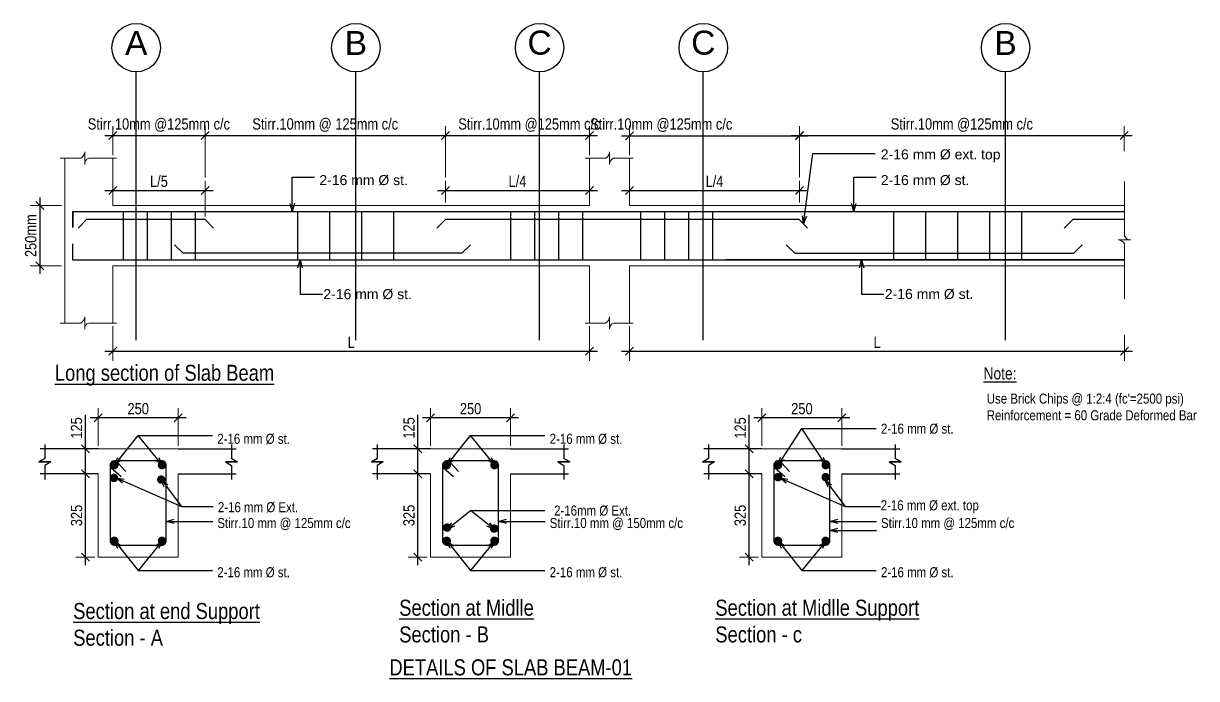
# Model space of a CAD drawing. Header units: inches. Extents: x -4010 to 65129, y -40138 to -1318.
# Drawn here: x 51589.2 to 51882.2, y -29512.9 to -29349.3 of the extents above; entities that cross this region are included whole.
import ezdxf

# ---------------------------------------------------------------- set-up
doc = ezdxf.new("R2010")
doc.units = ezdxf.units.IN
doc.header["$MEASUREMENT"] = 0
doc.header["$PDMODE"] = 99
for name, color, linetype in [('1-COMON', 23, 'Continuous'), ('Hatch', 3, 'Continuous'), ('Rod', 1, 'Continuous'), ('TEX', 7, 'Continuous')]:
    doc.layers.add(name, color=color, linetype=linetype)
doc.layers.add('DIM', color=7, linetype='Continuous', lineweight=15)
doc.layers.add('LINE', color=8, linetype='Continuous', lineweight=13)
doc.styles.add('R', font='arial.ttf')
doc.styles.get("Standard").update_dxf_attribs({"font": 'ARIALN.TTF'})
doc.styles.add('style0', font='swissel.ttf')
doc.dimstyles.new('_30', dxfattribs={"dimscale": 0.4, "dimtxt": 7, "dimasz": 5, "dimexe": 6, "dimexo": 2, "dimgap": 2, "dimtad": 1, "dimdec": 0, "dimzin": 3, "dimdsep": 46, "dimlunit": 3, "dimtxsty": 'Standard', "dimblk": 'OBLIQUE', "dimcen": 0, "dimdle": 5, "dimclrt": 7, "dimazin": 0, "dimtfac": 0.0375, "dimtdec": 0, "dimtofl": 0, "dimtmove": 0, "dimatfit": 3, "dimldrblk": 'OPEN30', "dimfxl": 6, "dimtvp": 0.8, "dimtolj": 1, "dimtzin": 0, "dimlwe": -1, "dimarcsym": 0})

# ---------------------------------------------------------------- blocks, each defined once
blk = doc.blocks.new('_Oblique')
at = {"color": 0, "linetype": 'ByBlock', "lineweight": -2}
blk.add_line((-0.5, -0.5), (0.5, 0.5), dxfattribs=at)
blk = doc.blocks.new('*D1064')
at = {"layer": 'Defpoints', "color": 0}
for p in [(51599.52, -29394.81), (51593.29, -29409.81), (51599.52, -29409.81)]:
    blk.add_point(p, dxfattribs=at)
at = {"layer": 'DIM', "color": 0}
for p, q in [((51598.72, -29394.81), (51590.89, -29394.81)), ((51598.72, -29409.81), (51590.89, -29409.81))]:
    blk.add_line(p, q, dxfattribs=at)
at = {"layer": 'DIM', "color": 0, "lineweight": -2}
blk.add_line((51593.29, -29392.81), (51593.29, -29411.81), dxfattribs=at)
at = {"layer": 'DIM', "color": 0, "lineweight": -2, "xscale": 2, "yscale": 2, "zscale": 2}
for p, rotation in [((51593.29, -29394.81), 90), ((51593.29, -29409.81), 270)]:
    blk.add_blockref('_Oblique', p, dxfattribs=dict(at, rotation=rotation))
at = {"layer": 'DIM', "color": 7, "insert": (51591.06, -29402.31), "char_height": 2.8, "attachment_point": 5, "rotation": 90}
blk.add_mtext('\\A1;250mm', dxfattribs=at)
blk = doc.blocks.new('_Open30')
at = {"color": 0, "linetype": 'ByBlock', "lineweight": -2}
for p, q in [((-1, 0.27), (0, 0)), ((0, 0), (-1, -0.27)), ((0, 0), (-1, 0))]:
    blk.add_line(p, q, dxfattribs=at)
blk = doc.blocks.new('*D1065')
at = {"layer": 'Defpoints', "color": 0}
for p in [(51864.14, -29377.32), (51864.14, -29382.02), (51782.99, -29388.59)]:
    blk.add_point(p, dxfattribs=at)
at = {"layer": 'DIM', "color": 0, "lineweight": -2}
blk.add_line((51780.99, -29377.32), (51866.14, -29377.32), dxfattribs=at)
at = {"layer": 'DIM', "color": 0}
for p, q in [((51782.99, -29387.79), (51782.99, -29374.92)), ((51864.14, -29381.22), (51864.14, -29374.92))]:
    blk.add_line(p, q, dxfattribs=at)
at = {"layer": 'DIM', "color": 0, "lineweight": -2, "xscale": 2, "yscale": 2, "zscale": 2, "rotation": 180}
blk.add_blockref('_Oblique', (51782.99, -29377.32), dxfattribs=at)
at = {"layer": 'DIM', "color": 0, "lineweight": -2, "xscale": 2, "yscale": 2, "zscale": 2}
blk.add_blockref('_Oblique', (51864.14, -29377.32), dxfattribs=at)
at = {"layer": 'DIM', "color": 7, "insert": (51823.57, -29374.68), "char_height": 2.8, "attachment_point": 5}
blk.add_mtext('\\A1;Stirr.10mm @125mm c/c', dxfattribs=at)
blk = doc.blocks.new('*D1066')
at = {"layer": 'Defpoints', "color": 0}
for p in [(51730.6, -29377.32), (51730.6, -29382.97), (51694.6, -29388.59)]:
    blk.add_point(p, dxfattribs=at)
at = {"layer": 'DIM', "color": 0, "lineweight": -2}
blk.add_line((51692.6, -29377.32), (51732.6, -29377.32), dxfattribs=at)
at = {"layer": 'DIM', "color": 0}
for p, q in [((51694.6, -29387.79), (51694.6, -29374.92)), ((51730.6, -29382.17), (51730.6, -29374.92))]:
    blk.add_line(p, q, dxfattribs=at)
at = {"layer": 'DIM', "color": 0, "lineweight": -2, "xscale": 2, "yscale": 2, "zscale": 2, "rotation": 180}
blk.add_blockref('_Oblique', (51694.6, -29377.32), dxfattribs=at)
at = {"layer": 'DIM', "color": 0, "lineweight": -2, "xscale": 2, "yscale": 2, "zscale": 2}
blk.add_blockref('_Oblique', (51730.6, -29377.32), dxfattribs=at)
at = {"layer": 'DIM', "color": 7, "insert": (51715.56, -29374.68), "char_height": 2.8, "attachment_point": 5}
blk.add_mtext('\\A1;Stirr.10mm @125mm c/c', dxfattribs=at)
blk = doc.blocks.new('*D1067')
at = {"layer": 'Defpoints', "color": 0}
for p in [(51730.6, -29390.99), (51694.6, -29394.81), (51730.6, -29394.81)]:
    blk.add_point(p, dxfattribs=at)
at = {"layer": 'DIM', "color": 0}
for p, q in [((51694.6, -29394.01), (51694.6, -29388.59)), ((51730.6, -29394.01), (51730.6, -29388.59))]:
    blk.add_line(p, q, dxfattribs=at)
at = {"layer": 'DIM', "color": 0, "lineweight": -2}
blk.add_line((51692.6, -29390.99), (51732.6, -29390.99), dxfattribs=at)
at = {"layer": 'DIM', "color": 0, "lineweight": -2, "xscale": 2, "yscale": 2, "zscale": 2, "rotation": 180}
blk.add_blockref('_Oblique', (51694.6, -29390.99), dxfattribs=at)
at = {"layer": 'DIM', "color": 0, "lineweight": -2, "xscale": 2, "yscale": 2, "zscale": 2}
blk.add_blockref('_Oblique', (51730.6, -29390.99), dxfattribs=at)
at = {"layer": 'DIM', "color": 7, "insert": (51712.6, -29388.74), "char_height": 2.8, "attachment_point": 5}
blk.add_mtext('\\A1;L/4', dxfattribs=at)
blk = doc.blocks.new('*D1068')
at = {"layer": 'Defpoints', "color": 0}
for p in [(51694.6, -29377.32), (51634.57, -29388.59), (51694.6, -29388.59)]:
    blk.add_point(p, dxfattribs=at)
at = {"layer": 'DIM', "color": 0, "lineweight": -2}
blk.add_line((51632.57, -29377.32), (51696.6, -29377.32), dxfattribs=at)
at = {"layer": 'DIM', "color": 0}
for p, q in [((51634.57, -29387.79), (51634.57, -29374.92)), ((51694.6, -29387.79), (51694.6, -29374.92))]:
    blk.add_line(p, q, dxfattribs=at)
at = {"layer": 'DIM', "color": 0, "lineweight": -2, "xscale": 2, "yscale": 2, "zscale": 2, "rotation": 180}
blk.add_blockref('_Oblique', (51634.57, -29377.32), dxfattribs=at)
at = {"layer": 'DIM', "color": 0, "lineweight": -2, "xscale": 2, "yscale": 2, "zscale": 2}
blk.add_blockref('_Oblique', (51694.6, -29377.32), dxfattribs=at)
at = {"layer": 'DIM', "color": 7, "insert": (51664.58, -29374.68), "char_height": 2.8, "attachment_point": 5}
blk.add_mtext('\\A1;Stirr.10mm @ 125mm c/c', dxfattribs=at)
blk = doc.blocks.new('*D1069')
at = {"layer": 'Defpoints', "color": 0}
for p in [(51634.57, -29377.32), (51611.52, -29382.97), (51634.57, -29388.59)]:
    blk.add_point(p, dxfattribs=at)
at = {"layer": 'DIM', "color": 0, "lineweight": -2}
blk.add_line((51609.52, -29377.32), (51636.57, -29377.32), dxfattribs=at)
at = {"layer": 'DIM', "color": 0}
for p, q in [((51611.52, -29382.17), (51611.52, -29374.92)), ((51634.57, -29387.79), (51634.57, -29374.92))]:
    blk.add_line(p, q, dxfattribs=at)
at = {"layer": 'DIM', "color": 0, "lineweight": -2, "xscale": 2, "yscale": 2, "zscale": 2, "rotation": 180}
blk.add_blockref('_Oblique', (51611.52, -29377.32), dxfattribs=at)
at = {"layer": 'DIM', "color": 0, "lineweight": -2, "xscale": 2, "yscale": 2, "zscale": 2}
blk.add_blockref('_Oblique', (51634.57, -29377.32), dxfattribs=at)
at = {"layer": 'DIM', "color": 7, "insert": (51623.04, -29374.68), "char_height": 2.8, "attachment_point": 5}
blk.add_mtext('\\A1;Stirr.10mm @125mm c/c', dxfattribs=at)
blk = doc.blocks.new('*D1070')
at = {"layer": 'Defpoints', "color": 0}
for p in [(51782.99, -29377.35), (51740.6, -29382.97), (51782.99, -29388.59)]:
    blk.add_point(p, dxfattribs=at)
at = {"layer": 'DIM', "color": 0, "lineweight": -2}
blk.add_line((51738.6, -29377.35), (51784.99, -29377.35), dxfattribs=at)
at = {"layer": 'DIM', "color": 0}
for p, q in [((51740.6, -29382.17), (51740.6, -29374.95)), ((51782.99, -29387.79), (51782.99, -29374.95))]:
    blk.add_line(p, q, dxfattribs=at)
at = {"layer": 'DIM', "color": 0, "lineweight": -2, "xscale": 2, "yscale": 2, "zscale": 2, "rotation": 180}
blk.add_blockref('_Oblique', (51740.6, -29377.35), dxfattribs=at)
at = {"layer": 'DIM', "color": 0, "lineweight": -2, "xscale": 2, "yscale": 2, "zscale": 2}
blk.add_blockref('_Oblique', (51782.99, -29377.35), dxfattribs=at)
at = {"layer": 'DIM', "color": 7, "insert": (51748.49, -29374.71), "char_height": 2.8, "attachment_point": 5}
blk.add_mtext('\\A1;Stirr.10mm @125mm c/c', dxfattribs=at)
blk = doc.blocks.new('*D1071')
at = {"layer": 'Defpoints', "color": 0}
for p in [(51782.99, -29390.99), (51740.6, -29394.81), (51782.99, -29394.81)]:
    blk.add_point(p, dxfattribs=at)
at = {"layer": 'DIM', "color": 0}
for p, q in [((51740.6, -29394.01), (51740.6, -29388.59)), ((51782.99, -29394.01), (51782.99, -29388.59))]:
    blk.add_line(p, q, dxfattribs=at)
at = {"layer": 'DIM', "color": 0, "lineweight": -2}
blk.add_line((51738.6, -29390.99), (51784.99, -29390.99), dxfattribs=at)
at = {"layer": 'DIM', "color": 0, "lineweight": -2, "xscale": 2, "yscale": 2, "zscale": 2, "rotation": 180}
blk.add_blockref('_Oblique', (51740.6, -29390.99), dxfattribs=at)
at = {"layer": 'DIM', "color": 0, "lineweight": -2, "xscale": 2, "yscale": 2, "zscale": 2}
blk.add_blockref('_Oblique', (51782.99, -29390.99), dxfattribs=at)
at = {"layer": 'DIM', "color": 7, "insert": (51761.8, -29388.74), "char_height": 2.8, "attachment_point": 5}
blk.add_mtext('\\A1;{\\fArial Narrow|b0|i0|c0|p34;L/4}', dxfattribs=at)
blk = doc.blocks.new('*D1072')
at = {"layer": 'Defpoints', "color": 0}
for p in [(51607.87, -29447.77), (51607.87, -29455.58), (51627.87, -29455.58)]:
    blk.add_point(p, dxfattribs=at)
at = {"layer": 'DIM', "color": 0, "lineweight": -2}
blk.add_line((51629.87, -29447.77), (51605.87, -29447.77), dxfattribs=at)
at = {"layer": 'DIM', "color": 0}
for p, q in [((51607.87, -29454.78), (51607.87, -29445.37)), ((51627.87, -29454.78), (51627.87, -29445.37))]:
    blk.add_line(p, q, dxfattribs=at)
at = {"layer": 'DIM', "color": 0, "lineweight": -2, "xscale": 2, "yscale": 2, "zscale": 2, "rotation": 180}
blk.add_blockref('_Oblique', (51607.87, -29447.77), dxfattribs=at)
at = {"layer": 'DIM', "color": 0, "lineweight": -2, "xscale": 2, "yscale": 2, "zscale": 2}
blk.add_blockref('_Oblique', (51627.87, -29447.77), dxfattribs=at)
at = {"layer": 'DIM', "color": 7, "insert": (51617.87, -29445.54), "char_height": 2.8, "attachment_point": 5}
blk.add_mtext('\\A1;250', dxfattribs=at)
blk = doc.blocks.new('*D1073')
at = {"layer": 'Defpoints', "color": 0}
for p in [(51611.52, -29424.13), (51730.6, -29424.13), (51730.6, -29431.15)]:
    blk.add_point(p, dxfattribs=at)
at = {"layer": 'DIM', "color": 0}
for p, q in [((51611.52, -29424.93), (51611.52, -29433.55)), ((51730.6, -29424.93), (51730.6, -29433.55))]:
    blk.add_line(p, q, dxfattribs=at)
at = {"layer": 'DIM', "color": 0, "lineweight": -2}
blk.add_line((51609.52, -29431.15), (51732.6, -29431.15), dxfattribs=at)
at = {"layer": 'DIM', "color": 0, "lineweight": -2, "xscale": 2, "yscale": 2, "zscale": 2, "rotation": 180}
blk.add_blockref('_Oblique', (51611.52, -29431.15), dxfattribs=at)
at = {"layer": 'DIM', "color": 0, "lineweight": -2, "xscale": 2, "yscale": 2, "zscale": 2}
blk.add_blockref('_Oblique', (51730.6, -29431.15), dxfattribs=at)
at = {"layer": 'DIM', "color": 7, "insert": (51671.06, -29428.95), "char_height": 2.8, "attachment_point": 5}
blk.add_mtext('\\A1;L', dxfattribs=at)
blk = doc.blocks.new('*D1074')
at = {"layer": 'Defpoints', "color": 0}
for p in [(51740.6, -29424.13), (51864.21, -29426.25), (51864.21, -29431.15)]:
    blk.add_point(p, dxfattribs=at)
at = {"layer": 'DIM', "color": 0}
for p, q in [((51740.6, -29424.93), (51740.6, -29433.55)), ((51864.21, -29427.05), (51864.21, -29433.55))]:
    blk.add_line(p, q, dxfattribs=at)
at = {"layer": 'DIM', "color": 0, "lineweight": -2}
blk.add_line((51738.6, -29431.15), (51866.21, -29431.15), dxfattribs=at)
at = {"layer": 'DIM', "color": 0, "lineweight": -2, "xscale": 2, "yscale": 2, "zscale": 2, "rotation": 180}
blk.add_blockref('_Oblique', (51740.6, -29431.15), dxfattribs=at)
at = {"layer": 'DIM', "color": 0, "lineweight": -2, "xscale": 2, "yscale": 2, "zscale": 2}
blk.add_blockref('_Oblique', (51864.21, -29431.15), dxfattribs=at)
at = {"layer": 'DIM', "color": 7, "insert": (51802.4, -29428.95), "char_height": 2.8, "attachment_point": 5}
blk.add_mtext('\\A1;L', dxfattribs=at)
blk = doc.blocks.new('*D1075')
at = {"layer": 'Defpoints', "color": 0}
for p in [(51634.57, -29390.99), (51611.52, -29394.81), (51634.57, -29398.31)]:
    blk.add_point(p, dxfattribs=at)
at = {"layer": 'DIM', "color": 0}
for p, q in [((51611.52, -29394.01), (51611.52, -29388.59)), ((51634.57, -29397.51), (51634.57, -29388.59))]:
    blk.add_line(p, q, dxfattribs=at)
at = {"layer": 'DIM', "color": 0, "lineweight": -2}
blk.add_line((51609.52, -29390.99), (51636.57, -29390.99), dxfattribs=at)
at = {"layer": 'DIM', "color": 0, "lineweight": -2, "xscale": 2, "yscale": 2, "zscale": 2, "rotation": 180}
blk.add_blockref('_Oblique', (51611.52, -29390.99), dxfattribs=at)
at = {"layer": 'DIM', "color": 0, "lineweight": -2, "xscale": 2, "yscale": 2, "zscale": 2}
blk.add_blockref('_Oblique', (51634.57, -29390.99), dxfattribs=at)
at = {"layer": 'DIM', "color": 7, "insert": (51623.04, -29388.74), "char_height": 2.8, "attachment_point": 5}
blk.add_mtext('\\A1;L/5', dxfattribs=at)
blk = doc.blocks.new('*D1076')
at = {"layer": 'Defpoints', "color": 0}
for p in [(51604.71, -29461.83), (51607.87, -29461.83), (51607.87, -29482.58)]:
    blk.add_point(p, dxfattribs=at)
at = {"layer": 'DIM', "color": 0}
for p, q in [((51607.07, -29461.83), (51602.31, -29461.83)), ((51607.07, -29482.58), (51602.31, -29482.58))]:
    blk.add_line(p, q, dxfattribs=at)
at = {"layer": 'DIM', "color": 0, "lineweight": -2}
blk.add_line((51604.71, -29484.58), (51604.71, -29459.83), dxfattribs=at)
at = {"layer": 'DIM', "color": 0, "lineweight": -2, "xscale": 2, "yscale": 2, "zscale": 2}
for p, rotation in [((51604.71, -29461.83), 90), ((51604.71, -29482.58), 270)]:
    blk.add_blockref('_Oblique', p, dxfattribs=dict(at, rotation=rotation))
at = {"layer": 'DIM', "color": 7, "insert": (51602.49, -29472.2), "char_height": 2.8, "attachment_point": 5, "rotation": 90}
blk.add_mtext('\\A1;325', dxfattribs=at)
blk = doc.blocks.new('*D1124')
at = {"layer": 'Defpoints', "color": 0}
for p in [(51604.71, -29455.58), (51607.87, -29455.58), (51607.87, -29461.83)]:
    blk.add_point(p, dxfattribs=at)
at = {"layer": 'DIM', "color": 0, "lineweight": -2}
for p, q in [((51604.71, -29455.58), (51604.71, -29447.1)), ((51604.71, -29463.83), (51604.71, -29455.58))]:
    blk.add_line(p, q, dxfattribs=at)
at = {"layer": 'DIM', "color": 0}
for p, q in [((51607.07, -29455.58), (51602.31, -29455.58)), ((51607.07, -29461.83), (51602.31, -29461.83))]:
    blk.add_line(p, q, dxfattribs=at)
at = {"layer": 'DIM', "color": 0, "lineweight": -2, "xscale": 2, "yscale": 2, "zscale": 2}
for p, rotation in [((51604.71, -29455.58), 90), ((51604.71, -29461.83), 270)]:
    blk.add_blockref('_Oblique', p, dxfattribs=dict(at, rotation=rotation))
at = {"layer": 'DIM', "color": 7, "insert": (51602.49, -29450.34), "char_height": 2.8, "attachment_point": 5, "rotation": 90}
blk.add_mtext('\\A1;125', dxfattribs=at)
blk = doc.blocks.new('*D1077')
at = {"layer": 'Defpoints', "color": 0}
for p in [(51770.46, -29461.83), (51773.62, -29461.83), (51773.62, -29482.58)]:
    blk.add_point(p, dxfattribs=at)
at = {"layer": 'DIM', "color": 0}
for p, q in [((51772.82, -29461.83), (51768.06, -29461.83)), ((51772.82, -29482.58), (51768.06, -29482.58))]:
    blk.add_line(p, q, dxfattribs=at)
at = {"layer": 'DIM', "color": 0, "lineweight": -2}
blk.add_line((51770.46, -29484.58), (51770.46, -29459.83), dxfattribs=at)
at = {"layer": 'DIM', "color": 0, "lineweight": -2, "xscale": 2, "yscale": 2, "zscale": 2}
for p, rotation in [((51770.46, -29461.83), 90), ((51770.46, -29482.58), 270)]:
    blk.add_blockref('_Oblique', p, dxfattribs=dict(at, rotation=rotation))
at = {"layer": 'DIM', "color": 7, "insert": (51768.23, -29472.2), "char_height": 2.8, "attachment_point": 5, "rotation": 90}
blk.add_mtext('\\A1;325', dxfattribs=at)
blk = doc.blocks.new('*D1078')
at = {"layer": 'Defpoints', "color": 0}
for p in [(51690.88, -29447.77), (51690.88, -29455.58), (51710.88, -29455.58)]:
    blk.add_point(p, dxfattribs=at)
at = {"layer": 'DIM', "color": 0, "lineweight": -2}
blk.add_line((51712.88, -29447.77), (51688.88, -29447.77), dxfattribs=at)
at = {"layer": 'DIM', "color": 0}
for p, q in [((51690.88, -29454.78), (51690.88, -29445.37)), ((51710.88, -29454.78), (51710.88, -29445.37))]:
    blk.add_line(p, q, dxfattribs=at)
at = {"layer": 'DIM', "color": 0, "lineweight": -2, "xscale": 2, "yscale": 2, "zscale": 2, "rotation": 180}
blk.add_blockref('_Oblique', (51690.88, -29447.77), dxfattribs=at)
at = {"layer": 'DIM', "color": 0, "lineweight": -2, "xscale": 2, "yscale": 2, "zscale": 2}
blk.add_blockref('_Oblique', (51710.88, -29447.77), dxfattribs=at)
at = {"layer": 'DIM', "color": 7, "insert": (51700.88, -29445.54), "char_height": 2.8, "attachment_point": 5}
blk.add_mtext('\\A1;250', dxfattribs=at)
blk = doc.blocks.new('*D1079')
at = {"layer": 'Defpoints', "color": 0}
for p in [(51687.73, -29461.83), (51690.88, -29461.83), (51690.88, -29482.58)]:
    blk.add_point(p, dxfattribs=at)
at = {"layer": 'DIM', "color": 0}
for p, q in [((51690.08, -29461.83), (51685.33, -29461.83)), ((51690.08, -29482.58), (51685.33, -29482.58))]:
    blk.add_line(p, q, dxfattribs=at)
at = {"layer": 'DIM', "color": 0, "lineweight": -2}
blk.add_line((51687.73, -29484.58), (51687.73, -29459.83), dxfattribs=at)
at = {"layer": 'DIM', "color": 0, "lineweight": -2, "xscale": 2, "yscale": 2, "zscale": 2}
for p, rotation in [((51687.73, -29461.83), 90), ((51687.73, -29482.58), 270)]:
    blk.add_blockref('_Oblique', p, dxfattribs=dict(at, rotation=rotation))
at = {"layer": 'DIM', "color": 7, "insert": (51685.5, -29472.2), "char_height": 2.8, "attachment_point": 5, "rotation": 90}
blk.add_mtext('\\A1;325', dxfattribs=at)
blk = doc.blocks.new('*D1080')
at = {"layer": 'Defpoints', "color": 0}
for p in [(51687.73, -29455.58), (51690.88, -29455.58), (51690.88, -29461.83)]:
    blk.add_point(p, dxfattribs=at)
at = {"layer": 'DIM', "color": 0, "lineweight": -2}
for p, q in [((51687.73, -29455.58), (51687.73, -29447.1)), ((51687.73, -29463.83), (51687.73, -29455.58))]:
    blk.add_line(p, q, dxfattribs=at)
at = {"layer": 'DIM', "color": 0}
for p, q in [((51690.08, -29455.58), (51685.33, -29455.58)), ((51690.08, -29461.83), (51685.33, -29461.83))]:
    blk.add_line(p, q, dxfattribs=at)
at = {"layer": 'DIM', "color": 0, "lineweight": -2, "xscale": 2, "yscale": 2, "zscale": 2}
for p, rotation in [((51687.73, -29455.58), 90), ((51687.73, -29461.83), 270)]:
    blk.add_blockref('_Oblique', p, dxfattribs=dict(at, rotation=rotation))
at = {"layer": 'DIM', "color": 7, "insert": (51685.5, -29450.34), "char_height": 2.8, "attachment_point": 5, "rotation": 90}
blk.add_mtext('\\A1;125', dxfattribs=at)
blk = doc.blocks.new('*D1081')
at = {"layer": 'Defpoints', "color": 0}
for p in [(51773.62, -29447.77), (51773.62, -29455.58), (51793.62, -29455.58)]:
    blk.add_point(p, dxfattribs=at)
at = {"layer": 'DIM', "color": 0, "lineweight": -2}
blk.add_line((51795.62, -29447.77), (51771.62, -29447.77), dxfattribs=at)
at = {"layer": 'DIM', "color": 0}
for p, q in [((51773.62, -29454.78), (51773.62, -29445.37)), ((51793.62, -29454.78), (51793.62, -29445.37))]:
    blk.add_line(p, q, dxfattribs=at)
at = {"layer": 'DIM', "color": 0, "lineweight": -2, "xscale": 2, "yscale": 2, "zscale": 2, "rotation": 180}
blk.add_blockref('_Oblique', (51773.62, -29447.77), dxfattribs=at)
at = {"layer": 'DIM', "color": 0, "lineweight": -2, "xscale": 2, "yscale": 2, "zscale": 2}
blk.add_blockref('_Oblique', (51793.62, -29447.77), dxfattribs=at)
at = {"layer": 'DIM', "color": 7, "insert": (51783.62, -29445.54), "char_height": 2.8, "attachment_point": 5}
blk.add_mtext('\\A1;250', dxfattribs=at)
blk = doc.blocks.new('*D1082')
at = {"layer": 'Defpoints', "color": 0}
for p in [(51770.46, -29455.58), (51773.62, -29455.58), (51773.62, -29461.83)]:
    blk.add_point(p, dxfattribs=at)
at = {"layer": 'DIM', "color": 0, "lineweight": -2}
for p, q in [((51770.46, -29455.58), (51770.46, -29447.1)), ((51770.46, -29463.83), (51770.46, -29455.58))]:
    blk.add_line(p, q, dxfattribs=at)
at = {"layer": 'DIM', "color": 0}
for p, q in [((51772.82, -29455.58), (51768.06, -29455.58)), ((51772.82, -29461.83), (51768.06, -29461.83))]:
    blk.add_line(p, q, dxfattribs=at)
at = {"layer": 'DIM', "color": 0, "lineweight": -2, "xscale": 2, "yscale": 2, "zscale": 2}
for p, rotation in [((51770.46, -29455.58), 90), ((51770.46, -29461.83), 270)]:
    blk.add_blockref('_Oblique', p, dxfattribs=dict(at, rotation=rotation))
at = {"layer": 'DIM', "color": 7, "insert": (51768.23, -29450.34), "char_height": 2.8, "attachment_point": 5, "rotation": 90}
blk.add_mtext('\\A1;125', dxfattribs=at)

msp = doc.modelspace()

# ---------------------------------------------------------------- linework, layer by layer
at = {"layer": '1-COMON'}
for p, q in [((51607.871, -29455.577), (51593.383, -29455.577)), ((51627.871, -29455.577), (51642.359, -29455.577)), ((51690.883, -29455.577), (51676.395, -29455.577)), ((51710.883, -29455.577), (51725.371, -29455.577)), ((51773.615, -29455.577), (51759.127, -29455.577)), ((51793.615, -29455.577), (51808.103, -29455.577)), ((51593.089, -29458.817), (51594.553, -29458.002)), ((51596.06, -29458.817), (51593.089, -29458.817)), ((51596.06, -29458.817), (51594.553, -29459.685)), ((51639.682, -29458.817), (51642.652, -29458.817)), ((51639.682, -29458.817), (51641.189, -29459.685)), ((51642.652, -29458.817), (51641.189, -29458.002)), ((51676.102, -29458.817), (51677.565, -29458.002)), ((51679.072, -29458.817), (51676.102, -29458.817)), ((51679.072, -29458.817), (51677.565, -29459.685)), ((51722.694, -29458.817), (51725.664, -29458.817)), ((51722.694, -29458.817), (51724.201, -29459.685)), ((51725.664, -29458.817), (51724.201, -29458.002)), ((51758.834, -29458.817), (51760.297, -29458.002)), ((51761.804, -29458.817), (51758.834, -29458.817)), ((51761.804, -29458.817), (51760.297, -29459.685)), ((51805.427, -29458.817), (51808.397, -29458.817)), ((51805.427, -29458.817), (51806.933, -29459.685)), ((51808.397, -29458.817), (51806.933, -29458.002)), ((51607.871, -29461.827), (51593.383, -29461.827)), ((51627.871, -29461.827), (51642.359, -29461.827)), ((51690.883, -29461.827), (51676.395, -29461.827)), ((51710.883, -29461.827), (51725.371, -29461.827)), ((51773.615, -29461.827), (51759.127, -29461.827)), ((51793.615, -29461.827), (51808.103, -29461.827))]:
    msp.add_line(p, q, dxfattribs=at)
for points in [[(51594.553, -29454.448), (51594.553, -29458.002), (51593.089, -29458.817), (51596.06, -29458.817), (51594.553, -29459.685), (51594.553, -29463.187)], [(51641.189, -29454.448), (51641.189, -29458.002), (51642.652, -29458.817), (51639.682, -29458.817), (51641.189, -29459.685), (51641.189, -29463.187)], [(51677.565, -29454.448), (51677.565, -29458.002), (51676.102, -29458.817), (51679.072, -29458.817), (51677.565, -29459.685), (51677.565, -29463.187)], [(51724.201, -29454.448), (51724.201, -29458.002), (51725.664, -29458.817), (51722.694, -29458.817), (51724.201, -29459.685), (51724.201, -29463.187)], [(51760.297, -29454.448), (51760.297, -29458.002), (51758.834, -29458.817), (51761.804, -29458.817), (51760.297, -29459.685), (51760.297, -29463.187)], [(51806.933, -29454.448), (51806.933, -29458.002), (51808.397, -29458.817), (51805.427, -29458.817), (51806.933, -29459.685), (51806.933, -29463.187)]]:
    msp.add_lwpolyline(points, dxfattribs=at)
at = {"layer": 'Hatch'}
for p, q in [((51617.38, -29428.379), (51617.38, -29361.397)), ((51672.234, -29428.379), (51672.234, -29361.397)), ((51718.111, -29428.379), (51718.111, -29361.397)), ((51759.002, -29428.379), (51759.002, -29361.397)), ((51834.485, -29428.379), (51834.485, -29361.397))]:
    msp.add_line(p, q, dxfattribs=at)
for centre in [(51617.38, -29355.347), (51672.234, -29355.347), (51718.111, -29355.347), (51759.002, -29355.347), (51834.485, -29355.347)]:
    msp.add_circle(centre, 6.051, dxfattribs=at)
at = {"layer": 'LINE'}
for p, q in [((51599.52, -29382.975), (51599.52, -29424.132)), ((51611.52, -29382.975), (51611.52, -29394.807)), ((51730.596, -29382.975), (51730.596, -29394.807)), ((51730.596, -29382.975), (51730.596, -29394.807)), ((51740.596, -29382.975), (51740.596, -29394.807)), ((51611.52, -29394.807), (51730.596, -29394.807)), ((51740.596, -29394.807), (51864.205, -29394.807)), ((51611.52, -29409.807), (51611.52, -29424.132)), ((51611.52, -29409.807), (51730.596, -29409.807)), ((51730.596, -29409.807), (51730.596, -29424.132)), ((51730.596, -29409.807), (51730.596, -29424.132)), ((51740.596, -29409.807), (51740.596, -29424.132)), ((51740.596, -29409.807), (51864.205, -29409.807))]:
    msp.add_line(p, q, dxfattribs=at)
for points in [[(51598.355, -29382.975), (51603.52, -29382.975, 0.2516591), (51604.52, -29381.406), (51604.52, -29384.543, -0.3614804), (51605.52, -29382.975), (51612.427, -29382.975)], [(51729.479, -29382.975), (51734.593, -29382.975, 0.2516591), (51735.593, -29381.406), (51735.593, -29384.543, -0.3614804), (51736.593, -29382.975), (51741.502, -29382.975)], [(51864.205, -29418.15), (51864.205, -29404.348, 0.2516591), (51862.637, -29403.348), (51865.774, -29403.348, -0.3614804), (51864.205, -29402.348), (51864.205, -29388.765)], [(51598.355, -29424.132), (51603.52, -29424.132, 0.2516591), (51604.52, -29422.564), (51604.52, -29425.701, -0.3614804), (51605.52, -29424.132), (51612.427, -29424.132)], [(51729.479, -29424.132), (51734.593, -29424.132, 0.2516591), (51735.593, -29422.564), (51735.593, -29425.701, -0.3614804), (51736.593, -29424.132), (51741.502, -29424.132)]]:
    msp.add_lwpolyline(points, format="xyb", dxfattribs=at)
for points in [[(51627.871, -29455.577), (51607.871, -29455.577)], [(51710.883, -29455.577), (51690.883, -29455.577)], [(51793.615, -29455.577), (51773.615, -29455.577)], [(51607.871, -29461.827), (51607.871, -29482.577), (51627.871, -29482.577), (51627.871, -29461.827)], [(51690.883, -29461.827), (51690.883, -29482.577), (51710.883, -29482.577), (51710.883, -29461.827)], [(51773.615, -29461.827), (51773.615, -29482.577), (51793.615, -29482.577), (51793.615, -29461.827)]]:
    msp.add_lwpolyline(points, dxfattribs=at)
at = {"layer": 'Rod'}
for p, q in [((51601.52, -29396.307), (51601.52, -29400.307)), ((51601.52, -29400.307), (51601.52, -29396.307)), ((51601.52, -29396.307), (51864.205, -29396.307)), ((51614.087, -29396.307), (51614.087, -29408.307)), ((51620.087, -29396.307), (51620.087, -29408.307)), ((51626.087, -29396.307), (51626.087, -29408.307)), ((51632.087, -29396.307), (51632.087, -29408.307)), ((51657.628, -29396.307), (51657.628, -29408.307)), ((51665.628, -29396.307), (51665.628, -29408.307)), ((51673.628, -29396.307), (51673.628, -29408.307)), ((51681.628, -29396.307), (51681.628, -29408.307)), ((51710.836, -29396.307), (51710.836, -29408.307)), ((51716.836, -29396.307), (51716.836, -29408.307)), ((51722.836, -29396.307), (51722.836, -29408.307)), ((51728.836, -29396.307), (51728.836, -29408.307)), ((51743.313, -29396.307), (51743.313, -29408.307)), ((51749.313, -29396.307), (51749.313, -29408.307)), ((51755.313, -29396.307), (51755.313, -29408.307)), ((51761.313, -29396.307), (51761.313, -29408.307)), ((51806.474, -29396.307), (51806.474, -29408.307)), ((51814.474, -29396.307), (51814.474, -29408.307)), ((51822.474, -29396.307), (51822.474, -29408.307)), ((51830.474, -29396.307), (51830.474, -29408.307)), ((51838.474, -29396.307), (51838.474, -29408.307)), ((51601.52, -29408.307), (51601.52, -29404.307)), ((51601.52, -29408.307), (51601.52, -29404.307)), ((51601.52, -29408.307), (51864.205, -29408.307))]:
    msp.add_line(p, q, dxfattribs=at)
for points in [[(51636.689, -29400.429), (51634.567, -29398.307), (51605, -29398.307), (51602.879, -29400.429)], [(51785.062, -29400.429), (51782.941, -29398.307), (51694.596, -29398.307), (51692.475, -29400.429)], [(51864.205, -29398.307), (51851.28, -29398.307), (51849.159, -29400.429)], [(51700.856, -29404.582), (51698.735, -29406.703), (51629.094, -29406.703), (51626.973, -29404.582)], [(51779.732, -29404.582), (51781.854, -29406.703), (51851.495, -29406.703), (51853.616, -29404.582)], [(51864.205, -29408.307), (51764.596, -29408.307)]]:
    msp.add_lwpolyline(points, dxfattribs=at)
for points in [[(51611.871, -29479.577), (51623.871, -29479.577, 0.4142136), (51624.871, -29478.577), (51624.871, -29459.577, 0.4142136), (51623.871, -29458.577), (51611.871, -29458.577, 0.4142136), (51610.871, -29459.577), (51610.871, -29478.577, 0.4142136)], [(51694.883, -29479.577), (51706.883, -29479.577, 0.4142136), (51707.883, -29478.577), (51707.883, -29459.577, 0.4142136), (51706.883, -29458.577), (51694.883, -29458.577, 0.4142136), (51693.883, -29459.577), (51693.883, -29478.577, 0.4142136)], [(51777.615, -29479.577), (51789.615, -29479.577, 0.4142136), (51790.615, -29478.577), (51790.615, -29459.577, 0.4142136), (51789.615, -29458.577), (51777.615, -29458.577, 0.4142136), (51776.615, -29459.577), (51776.615, -29478.577, 0.4142136)]]:
    msp.add_lwpolyline(points, format="xyb", close=True, dxfattribs=at)
at = {"layer": 'Rod', "const_width": 1.05}
for points in [[(51611.397, -29459.627, -1), (51612.447, -29459.627, -1)], [(51624.345, -29459.627, 1), (51623.295, -29459.627, 1)], [(51694.409, -29459.627, -1), (51695.459, -29459.627, -1)], [(51707.357, -29459.627, 1), (51706.307, -29459.627, 1)], [(51777.142, -29459.627, -1), (51778.192, -29459.627, -1)], [(51790.089, -29459.627, 1), (51789.039, -29459.627, 1)], [(51611.306, -29462.822, -1), (51612.356, -29462.822, -1)], [(51623.103, -29463.245, -1), (51624.153, -29463.245, -1)], [(51777.142, -29462.627, -1), (51778.192, -29462.627, -1)], [(51790.089, -29462.627, 1), (51789.039, -29462.627, 1)], [(51694.496, -29475.225, 1), (51695.546, -29475.225, 1)], [(51706.237, -29475.486, 1), (51707.287, -29475.486, 1)], [(51611.397, -29478.526, 1), (51612.447, -29478.526, 1)], [(51624.345, -29478.526, -1), (51623.295, -29478.526, -1)], [(51694.409, -29478.526, 1), (51695.459, -29478.526, 1)], [(51707.357, -29478.526, -1), (51706.307, -29478.526, -1)], [(51777.142, -29478.526, 1), (51778.192, -29478.526, 1)], [(51790.089, -29478.526, -1), (51789.039, -29478.526, -1)]]:
    msp.add_lwpolyline(points, format="xyb", close=True, dxfattribs=at)
at = {"layer": 'Rod'}
for points in [[(51611.001, -29459.168, 0.2624441), (51611.056, -29460.241), (51613.587, -29462.495)], [(51611.893, -29458.577, -0.3032581), (51612.816, -29459.081), (51614.819, -29461.192)], [(51694.013, -29459.168, 0.2624441), (51694.068, -29460.241), (51696.599, -29462.495)], [(51694.905, -29458.577, -0.3032581), (51695.828, -29459.081), (51697.832, -29461.192)], [(51776.745, -29459.168, 0.2624441), (51776.8, -29460.241), (51779.331, -29462.495)], [(51777.637, -29458.577, -0.3032581), (51778.561, -29459.081), (51780.564, -29461.192)]]:
    msp.add_lwpolyline(points, format="xyb", dxfattribs=at)

# ---------------------------------------------------------------- texts
at = {"layer": 'TEX'}
for s, insert, char_height, attachment_point, style in [('A', (51617.38, -29357.17), 6, 8, 'R'), ('B', (51672.234, -29357.17), 6, 8, 'R'), ('C', (51718.111, -29357.17), 6, 8, 'R'), ('C', (51759.002, -29357.17), 6, 8, 'R'), ('B', (51834.485, -29357.17), 6, 8, 'R'), ('2-16 mm %%C ext. top', (51803.33, -29384.001), 2.5, 7, 'style0'), ('2-16 mm %%C st.', (51663.11, -29389.763), 2.5, 7, 'style0'), ('2-16 mm %%C st.', (51803.33, -29389.763), 2.5, 7, 'style0'), ('2-16 mm %%C st.', (51664.108, -29418.249), 2.5, 7, 'style0'), ('2-16 mm %%C st.', (51804.328, -29418.217), 2.5, 7, 'style0'), ("{\\fArial Narrow|b0|i0|c0|p34;Use Brick Chips @ 1:2:4 (fc'=2500 psi)\\PReinforcement = 60 Grade Deformed Bar}", (51829.777, -29448.457), 2.5, 7, 'style0'), ('{\\fArial Narrow|b0|i0|c0|p34;2-16 mm %%C st.}', (51803.369, -29451.859), 2.5, 7, 'style0'), ('{\\fArial Narrow|b0|i0|c0|p34;2-16 mm %%C st.}', (51637.625, -29454.392), 2.5, 7, 'style0'), ('{\\fArial Narrow|b0|i0|c0|p34;2-16 mm %%C st.}', (51720.637, -29454.392), 2.5, 7, 'style0'), ('{\\fArial Narrow|b0|i0|c0|p34;2-16 mm %%C ext. top}', (51803.29, -29471.655), 2.5, 7, 'style0'), ('{\\fArial Narrow|b0|i0|c0|p34;2-16 mm %%C Ext.}', (51637.774, -29471.475), 2.5, 7, 'style0'), ('{\\fArial Narrow|b0|i0|c0|p34;2-16mm %%C Ext.}', (51721.737, -29472.313), 2.5, 7, 'style0'), ('{\\fArial Narrow|b0|i0|c0|p34;Stirr.10 mm @ 125mm c/c}', (51637.625, -29475.84), 2.5, 7, 'style0'), ('{\\fArial Narrow|b0|i0|c0|p34;Stirr.10 mm @ 150mm c/c}', (51720.637, -29475.84), 2.5, 7, 'style0'), ('{\\fArial Narrow|b0|i0|c0|p34;Stirr.10 mm @ 125mm c/c}', (51803.369, -29475.84), 2.5, 7, 'style0'), ('{\\fArial Narrow|b0|i0|c0|p34;2-16 mm %%C st.}', (51637.625, -29487.726), 2.5, 7, 'style0'), ('{\\fArial Narrow|b0|i0|c0|p34;2-16 mm %%C st.}', (51720.637, -29487.726), 2.5, 7, 'style0'), ('{\\fArial Narrow|b0|i0|c0|p34;2-16 mm %%C st.}', (51803.369, -29487.726), 2.5, 7, 'style0')]:
    msp.add_mtext(s, dxfattribs=dict(at, insert=insert, char_height=char_height, attachment_point=attachment_point, style=style))
for s, insert, char_height, attachment_point in [('{\\LLong section of Slab Beam }', (51597.069, -29434.568), 3.9998, 1), ('{\\LNote:}', (51828.988, -29438.27), 3, 7), ('{\\LSection at end Support \\P}Section - A', (51601.643, -29494.067), 3.9998, 1), ('{\\LSection at Midlle\\P}Section - B', (51683.061, -29493.243), 3.9998, 1), ('{\\LSection at Midlle Support\\P\\fArial Narrow|b0|i0|c0|p34;\\lSection - }c', (51762.002, -29493.243), 3.9998, 1), ('{\\LDETAILS OF SLAB BEAM-01}', (51680.606, -29508.135), 3.9998, 1)]:
    msp.add_mtext(s, dxfattribs=dict(at, insert=insert, char_height=char_height, attachment_point=attachment_point))

# ---------------------------------------------------------------- dimensions: what is measured, and where the dimension line sits
at = {"layer": 'DIM'}
for base, p1, p2, angle, text, picture, middle in [((51694.596, -29377.317), (51634.567, -29388.586), (51694.596, -29388.591), 180, 'Stirr.10mm @ 125mm c/c', '*D1068', (51664.582, -29374.681)), ((51864.137, -29377.317), (51782.994, -29388.591), (51864.137, -29382.022), 180, 'Stirr.10mm @125mm c/c', '*D1065', (51823.566, -29374.681)), ((51593.287, -29409.807), (51599.52, -29394.807), (51599.52, -29409.807), 90, '250mm', '*D1064', (51591.057, -29402.307)), ((51604.715, -29455.577), (51607.871, -29461.827), (51607.871, -29455.577), 90, '125', '*D1124', (51602.485, -29450.339)), ((51687.727, -29455.577), (51690.883, -29461.827), (51690.883, -29455.577), 90, '125', '*D1080', (51685.497, -29450.339)), ((51770.459, -29455.577), (51773.615, -29461.827), (51773.615, -29455.577), 90, '125', '*D1082', (51768.23, -29450.339)), ((51604.715, -29461.827), (51607.871, -29482.577), (51607.871, -29461.827), 90, '325', '*D1076', (51602.485, -29472.202)), ((51687.727, -29461.827), (51690.883, -29482.577), (51690.883, -29461.827), 90, '325', '*D1079', (51685.497, -29472.202)), ((51770.459, -29461.827), (51773.615, -29482.577), (51773.615, -29461.827), 90, '325', '*D1077', (51768.23, -29472.202))]:
    dim = msp.add_linear_dim(base=base, p1=p1, p2=p2, angle=angle, text=text, dimstyle='_30', dxfattribs=at)
    dim.commit()
    dim.dimension.update_dxf_attribs({"geometry": picture, "text_midpoint": middle})
for base, p1, p2, picture, middle in [((51634.567, -29377.317), (51611.52, -29382.975), (51634.567, -29388.586), '*D1069', (51623.044, -29377.317)), ((51730.596, -29377.317), (51694.596, -29388.591), (51730.596, -29382.975), '*D1066', (51715.561, -29377.317)), ((51782.994, -29377.348), (51740.596, -29382.975), (51782.994, -29388.591), '*D1070', (51748.494, -29377.348))]:
    dim = msp.add_linear_dim(base=base, p1=p1, p2=p2, angle=180, text='Stirr.10mm @125mm c/c', dimstyle='_30', dxfattribs=at)
    dim.commit()
    dim.dimension.update_dxf_attribs({"geometry": picture, "text_midpoint": middle, "dimtype": 160})
for base, p1, p2, text, picture, middle in [((51634.567, -29390.986), (51611.52, -29394.807), (51634.567, -29398.307), 'L/5', '*D1075', (51623.044, -29388.738)), ((51730.596, -29390.991), (51694.596, -29394.807), (51730.596, -29394.807), 'L/4', '*D1067', (51712.596, -29388.744)), ((51782.994, -29390.991), (51740.596, -29394.807), (51782.994, -29394.807), '{\\fArial Narrow|b0|i0|c0|p34;L/4}', '*D1071', (51761.795, -29388.744)), ((51730.596, -29431.153), (51611.52, -29424.132), (51730.596, -29424.132), 'L', '*D1073', (51671.058, -29428.953)), ((51864.205, -29431.153), (51740.596, -29424.132), (51864.205, -29426.251), 'L', '*D1074', (51802.401, -29428.953)), ((51607.871, -29447.771), (51627.871, -29455.577), (51607.871, -29455.577), '250', '*D1072', (51617.871, -29445.541)), ((51690.883, -29447.771), (51710.883, -29455.577), (51690.883, -29455.577), '250', '*D1078', (51700.883, -29445.541)), ((51773.615, -29447.771), (51793.615, -29455.577), (51773.615, -29455.577), '250', '*D1081', (51783.615, -29445.541))]:
    dim = msp.add_linear_dim(base=base, p1=p1, p2=p2, text=text, dimstyle='_30', dxfattribs=at)
    dim.commit()
    dim.dimension.update_dxf_attribs({"geometry": picture, "text_midpoint": middle})

# ---------------------------------------------------------------- leaders
for points in [[(51784.001, -29399.368), (51786.367, -29381.766), (51801.89, -29381.766)], [(51656.333, -29396.307), (51656.333, -29387.673), (51661.927, -29387.673)], [(51796.554, -29396.307), (51796.554, -29387.673), (51802.147, -29387.673)], [(51658.303, -29408.307), (51658.303, -29416.941), (51663.896, -29416.941)], [(51798.523, -29408.307), (51798.523, -29416.941), (51804.116, -29416.941)], [(51777.667, -29459.627), (51783.615, -29450.462)], [(51789.615, -29459.577), (51783.615, -29450.462), (51802.147, -29450.462)], [(51611.922, -29459.627), (51617.871, -29452.218)], [(51623.871, -29459.577), (51617.871, -29452.218), (51636.403, -29452.218)], [(51694.934, -29459.627), (51700.883, -29452.218)], [(51706.883, -29459.577), (51700.883, -29452.218), (51719.415, -29452.218)], [(51612.356, -29462.822), (51628.666, -29469.933)], [(51623.628, -29463.245), (51628.666, -29469.933), (51636.56, -29469.933)], [(51778.101, -29462.822), (51794.41, -29469.933)], [(51789.372, -29463.245), (51794.41, -29469.933), (51803.29, -29469.933)], [(51694.934, -29475.738), (51700.883, -29470.979)], [(51706.883, -29475.688), (51700.883, -29470.979), (51719.415, -29470.979)], [(51624.871, -29473.667), (51636.515, -29473.667)], [(51707.883, -29473.667), (51719.527, -29473.667)], [(51790.615, -29473.667), (51802.259, -29473.667)], [(51790.615, -29475.925), (51802.259, -29475.925)], [(51611.922, -29478.526), (51617.871, -29485.922)], [(51623.871, -29478.577), (51617.871, -29485.922), (51636.403, -29485.922)], [(51694.934, -29478.526), (51700.883, -29485.922)], [(51706.883, -29478.577), (51700.883, -29485.922), (51719.415, -29485.922)], [(51777.667, -29478.526), (51783.615, -29485.922)], [(51789.615, -29478.577), (51783.615, -29485.922), (51802.147, -29485.922)]]:
    msp.add_leader(points, dimstyle='_30', dxfattribs=at)

doc.saveas('drawing.dxf')
